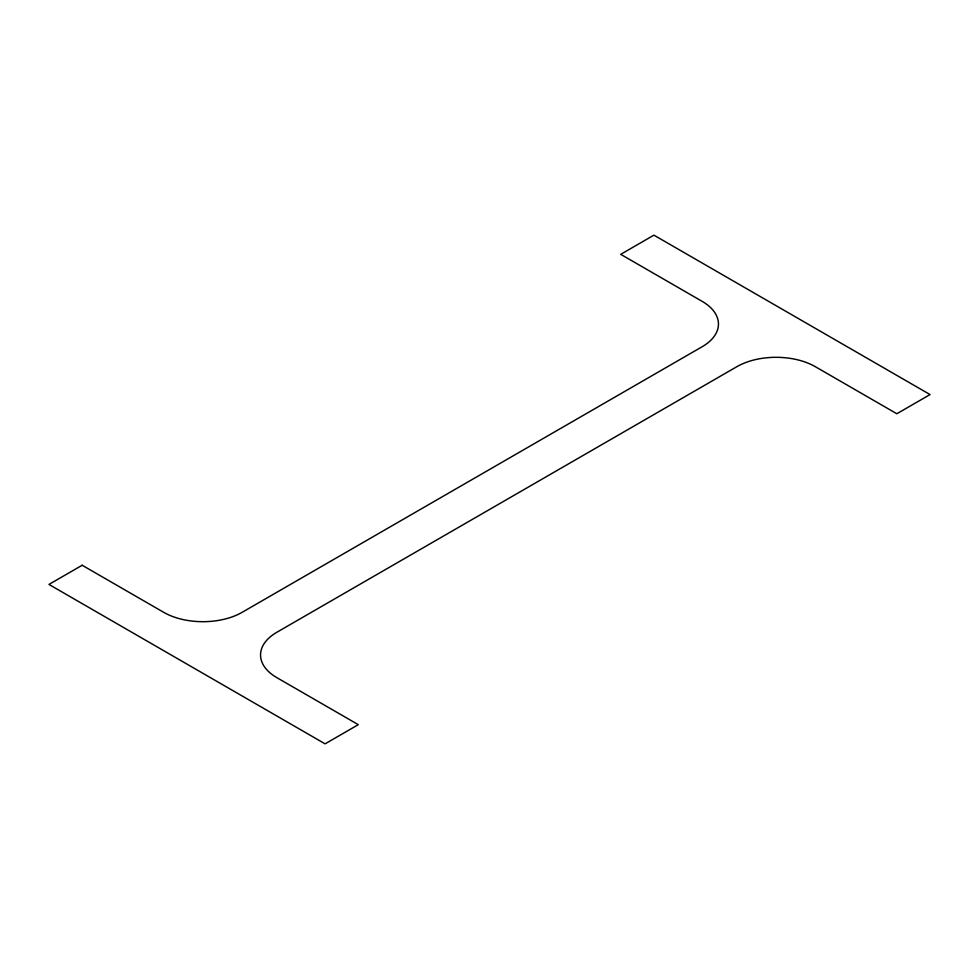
<?xml version="1.0" encoding="UTF-8"?>
<svg xmlns="http://www.w3.org/2000/svg" width="979" height="979" viewBox="0 0 979 979"><rect width="100%" height="100%" fill="white"/><g stroke="black" fill="none" stroke-linecap="round" stroke-linejoin="round"><path stroke-width="1.47" d="M82.175 565.25L48.95 584.426L325.077 743.844L358.29 724.668L276.8 677.615A55.509 32.05 0 0 1 276.8 632.299L736.832 366.697A55.509 32.05 0 0 1 815.336 366.697L896.825 413.75L930.05 394.574L653.923 235.156L620.71 254.332L702.2 301.385A55.509 32.05 0 0 1 702.2 346.701L242.168 612.303A55.509 32.05 0 0 1 163.664 612.303L82.175 565.25"/></g></svg>
